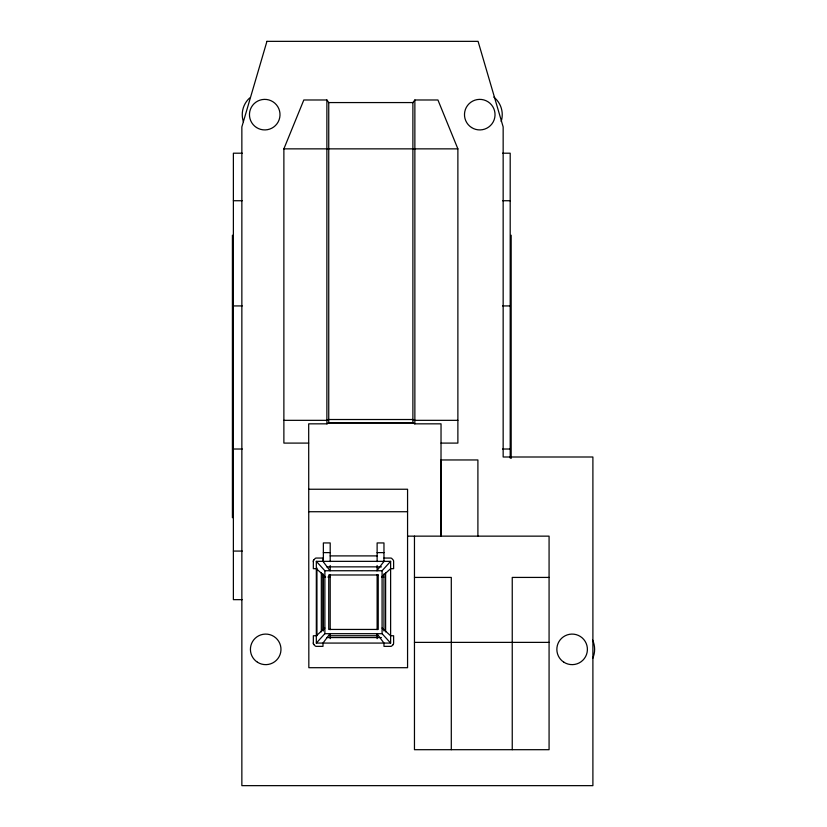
<?xml version="1.0" encoding="UTF-8"?>
<svg xmlns="http://www.w3.org/2000/svg" width="827" height="827" viewBox="0 0 827 827"><rect width="100%" height="100%" fill="white"/><g stroke="black" fill="none" stroke-linecap="round" stroke-linejoin="round"><path stroke-width="1.24" d="M308.688 443.096L283.878 443.096L283.878 148.86L303.819 99.984L326.882 99.984L328.743 102.569L328.743 422.876L326.882 423.837L308.688 423.837L308.833 667.699L407.566 667.699L407.566 489.243L308.688 489.243M330.004 570.744L322.995 561.347L322.995 558.049L316.534 558.049A2.946 2.946 0 0 0 315.314 558.318L313.578 560.23A3.825 3.825 0 0 0 313.34 561.574L313.34 568.676L316.327 568.676L324.877 576.388M393.187 644.605L391.647 646.104A2.946 2.946 0 0 1 390.416 646.363L383.966 646.363L383.966 643.075L376.947 633.678M330.004 633.678L322.995 643.075L322.995 646.363L316.534 646.363A2.946 2.946 0 0 1 315.314 646.094L313.578 644.192A3.825 3.825 0 0 1 313.34 642.848L313.34 635.746L316.327 635.746L324.877 628.034M376.947 570.744L383.966 561.347M477.903 536.144L477.903 459.957L440.956 459.957L440.956 536.144L441.039 423.837L414.865 423.837L412.89 422.876L412.89 102.569L414.865 99.984L437.928 99.984L457.879 148.86L457.879 443.096L441.039 443.096M316.327 643.075L324.877 633.678L324.877 570.744L316.327 561.347L390.623 561.347L390.623 643.075L316.327 643.075L316.327 561.347M390.623 643.075L382.084 633.678L382.084 570.744L390.623 561.347M382.084 576.388L390.623 568.676L393.621 568.676L393.621 561.574A3.825 3.825 0 0 0 393.373 560.23L391.647 558.318A2.946 2.946 0 0 0 390.416 558.049L383.966 558.049M328.743 102.569L412.89 102.569M283.878 148.86L457.879 148.86M242.228 153.202L233.379 153.202L233.379 599.658L242.228 599.658M502.62 153.202L510.197 153.202L510.197 458.065M233.379 200.734L242.228 200.734M502.62 200.734L510.197 200.734M233.379 305.928L242.228 305.928M502.62 305.928L510.197 305.928M283.878 420.333L326.882 420.333L328.743 419.516L412.89 419.516L414.865 420.333L457.879 420.333M328.743 422.876L412.89 422.876M233.379 449.02L242.228 449.02M502.62 449.02L510.197 449.02M308.688 511.727L407.566 511.727M407.566 536.144L549.076 536.144L549.076 749.696L414.461 749.696L414.461 536.144M233.379 551.071L242.228 551.071M323.357 552.622L330.2 552.622M377.122 552.622L383.966 552.622M330.2 555.899L377.122 555.899M326.799 566.857L381.423 566.857M324.877 570.744L382.084 570.744M323.357 577.06L325.631 577.06M327.916 577.06L330.2 577.06M381.681 577.06L383.966 577.06M414.461 577.422L451.294 577.422L451.294 749.696M549.076 577.422L512.244 577.422L512.244 749.696M324.877 633.678L382.084 633.678M329.342 635.746L377.608 635.746M326.799 637.565L381.423 637.565M414.461 642.372L549.076 642.372M382.084 628.034L390.623 635.746L393.621 635.746L393.621 642.848A3.794 3.794 0 0 1 393.197 644.605M511.169 235.209L511.169 458.385M414.865 99.984L414.865 423.837L412.89 422.845L328.743 422.845L326.882 423.837L326.882 99.984M385.62 572.542L385.62 631.869M383.966 561.626L383.966 542.936L377.122 542.936L377.122 561.626M383.966 573.835L383.966 630.949M377.122 565.492L377.122 570.64M377.122 574.496L377.122 629.667M377.122 633.513L377.122 638.651M330.2 561.626L330.2 542.936L323.357 542.936L323.357 561.626M330.2 565.492L330.2 570.64M330.2 574.496L330.2 629.667M330.2 633.513L330.2 638.651M323.357 574.496L323.357 630.949M322.995 573.835L322.995 630.587M321.331 572.542L321.331 631.869M316.948 568.035L316.948 635.767M232.408 235.209L232.408 517.723M313.34 561.574A3.794 3.794 0 0 1 313.764 559.817M313.764 644.605A3.794 3.794 0 0 1 313.34 642.848M493.812 97.1A22.484 22.484 0 0 1 501.183 121.476M243.386 121.703A22.484 22.484 0 0 1 249.599 98.02M592.628 640.098A22.484 22.484 0 0 1 592.721 658.395M266.935 41.35L241.856 126.924L241.856 785.65L592.897 785.65L592.897 457L503.157 457L503.157 126.924L478.078 41.35L266.935 41.35M378.228 574.982L328.722 574.982L328.722 629.44L378.228 629.44L378.228 574.982M257.455 662.22A15.268 15.268 0 0 0 280.963 650.084A15.268 15.268 0 0 0 258.706 635.787A15.268 15.268 0 0 0 257.455 662.22M256.484 127.503A15.268 15.268 0 0 0 279.991 115.366A15.268 15.268 0 0 0 257.724 101.08A15.268 15.268 0 0 0 256.484 127.503M563.89 662.22A15.268 15.268 0 0 0 587.387 650.084A15.268 15.268 0 0 0 565.13 635.787A15.268 15.268 0 0 0 563.89 662.22M471.514 127.503A15.268 15.268 0 0 0 495.022 115.366A15.268 15.268 0 0 0 472.755 101.08A15.268 15.268 0 0 0 471.514 127.503"/></g></svg>
